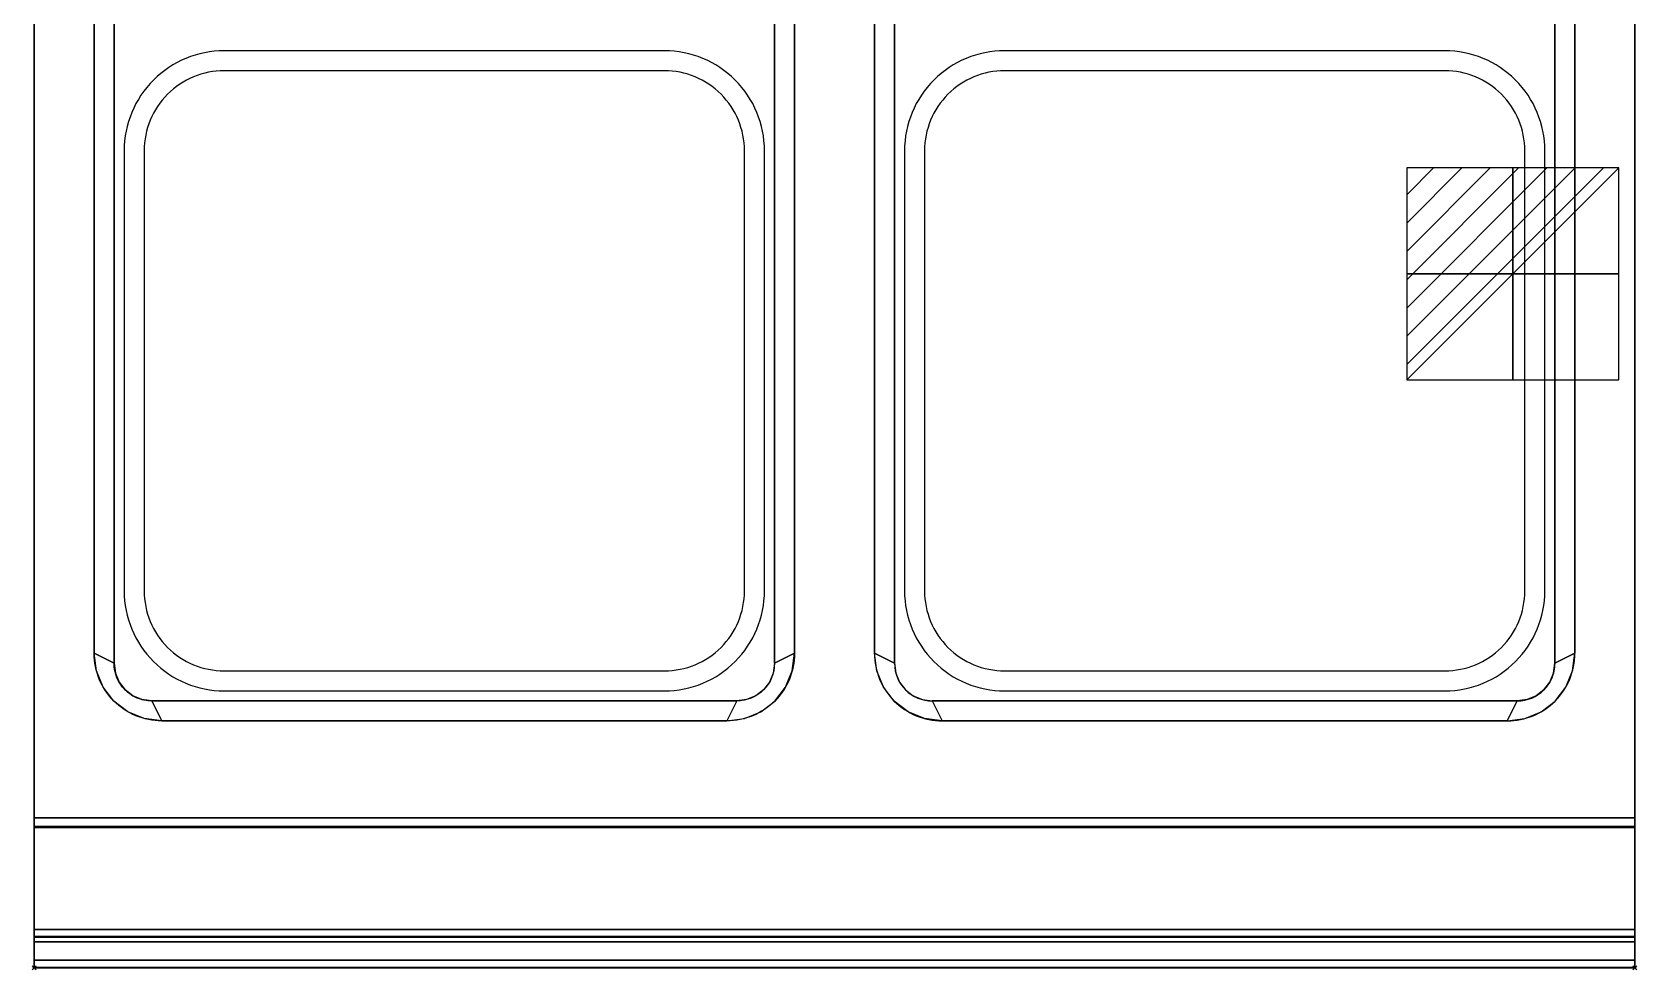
# Model space of a CAD drawing. Extents: x -1 to 801, y -931 to 1.
# Drawn here: x -1 to 801, y -931 to -462 of the extents above; entities that cross this region are included whole.
import ezdxf

# ---------------------------------------------------------------- set-up
doc = ezdxf.new("R2010")
doc.units = 0
doc.header["$PDMODE"] = 35
doc.layers.get('0').update_dxf_attribs({"lineweight": 13})
for name, color, linetype in [('IQ_200_2D', 1, 'Continuous'), ('IQ_200_3D', 1, 'Continuous'), ('IQ_204_2D', 7, 'Continuous'), ('IQ_CON_ELECTRICITY_INT', 7, 'Continuous'), ('IQ_INS_3D', 3, 'Continuous')]:
    doc.layers.add(name, color=color, linetype=linetype)

# ---------------------------------------------------------------- blocks, each defined once
blk = doc.blocks.new('ELECTROLUX-MC-BODY800X250')
at = {"layer": 'IQ_200_2D'}
for p, q in [((0, 0), (800, 0)), ((0, -855), (0, 0)), ((800, 0), (800, -855))]:
    blk.add_line(p, q, dxfattribs=at)
at = {"layer": 'IQ_200_3D'}
for points, invisible_edges in [([(0, -0.34, 912.22), (0, 0, 910.5), (800, 0, 910.5), (800, -0.34, 912.22)], 8), ([(0, 0, 902.7), (0, -0.13, 901.81), (800, -0.13, 901.81), (800, 0, 902.7)], 2), ([(0, -0.13, 901.81), (0, -0.54, 901.01), (800, -0.54, 901.01), (800, -0.13, 901.81)], 10), ([(0, -1.32, 913.68), (0, -0.34, 912.22), (800, -0.34, 912.22), (800, -1.32, 913.68)], 10), ([(0, -0.54, 901.01), (0, -1.19, 900.39), (800, -1.19, 900.39), (800, -0.54, 901.01)], 10), ([(0, -1.19, 900.39), (0, -2, 900), (800, -2, 900), (800, -1.19, 900.39)], 8), ([(0, -2.78, 914.66), (0, -1.32, 913.68), (800, -1.32, 913.68), (800, -2.78, 914.66)], 10), ([(0, -4.5, 915), (0, -2.78, 914.66), (800, -2.78, 914.66), (800, -4.5, 915)], 2), ([(0, -71.6, 914.58), (0, -69.5, 915), (800, -69.5, 915), (800, -71.6, 914.58)], 8), ([(0, -73.39, 913.39), (0, -71.6, 914.58), (800, -71.6, 914.58), (800, -73.39, 913.39)], 10), ([(0, -74.58, 911.6), (0, -73.39, 913.39), (800, -73.39, 913.39), (800, -74.58, 911.6)], 10), ([(0, -75, 909.5), (0, -74.58, 911.6), (800, -74.58, 911.6), (800, -75, 909.5)], 2), ([(0, -75.45, 903.59), (0, -75, 905.7), (800, -75, 905.7), (800, -75.45, 903.59)], 8), ([(0, -76.64, 901.78), (0, -75.45, 903.59), (800, -75.45, 903.59), (800, -76.64, 901.78)], 10), ([(0, -78.4, 900.53), (0, -76.64, 901.78), (800, -76.64, 901.78), (800, -78.4, 900.53)], 10), ([(0, -80.5, 900), (0, -78.4, 900.53), (800, -78.4, 900.53), (800, -80.5, 900)], 2)]:
    blk.add_3dface(points, dxfattribs=dict(at, invisible_edges=invisible_edges))
for points in [[(0, 0, 910.5), (0, 0, 902.7), (800, 0, 902.7), (800, 0, 910.5)], [(0, -855, 650), (0, -2, 650), (800, -2, 650), (800, -855, 650)], [(0, -2, 650), (0, -2, 900), (800, -2, 900), (800, -2, 650)], [(0, -855, 650), (0, -855, 900), (0, -2, 900), (0, -2, 650)], [(0, -69.5, 915), (0, -4.5, 915), (800, -4.5, 915), (800, -69.5, 915)], [(800, -855, 650), (800, -2, 650), (800, -2, 900), (800, -855, 900)], [(0, -75, 905.7), (0, -75, 909.5), (800, -75, 909.5), (800, -75, 905.7)], [(0, -855, 650), (800, -855, 650), (800, -855, 900), (0, -855, 900)]]:
    blk.add_3dface(points, dxfattribs=at)
at = {"layer": 'IQ_204_2D'}
blk.add_line((0, -80), (800, -80), dxfattribs=at)
at = {"layer": 'IQ_INS_3D'}
for p in [(0, 0), (800, 0)]:
    blk.add_point(p, dxfattribs=at)
blk = doc.blocks.new('ELECTROLUX-MC-CRUSCOTTO800')
at = {"layer": 'IQ_200_2D'}
for p, q in [((0, 0), (0, -75)), ((800, 0), (800, -75)), ((0, -75), (800, -75))]:
    blk.add_line(p, q, dxfattribs=at)
at = {"layer": 'IQ_200_3D'}
for points in [[(0, -55.83, 654.41), (0, 0, 660.54), (800, 0, 660.54), (800, -55.83, 654.41)], [(0, 0, 660.54), (0, 0, 900), (800, 0, 900), (800, 0, 660.54)], [(0, 0, 900), (0, -62, 900), (800, -62, 900), (800, 0, 900)], [(0, -4.32, 810.26), (0, -59.37, 692.2), (800, -59.37, 692.2), (800, -4.32, 810.26)], [(0, -71.19, 877.81), (0, -4.82, 813.08), (800, -4.82, 813.08), (800, -71.19, 877.81)], [(0, -59.7, 690.72), (0, -59.7, 657.89), (800, -59.7, 657.89), (800, -59.7, 690.72)], [(0, -74.75, 884.46), (0, -71.19, 877.81), (800, -71.19, 877.81), (800, -74.75, 884.46)]]:
    blk.add_3dface(points, dxfattribs=at)
for points, invisible_edges in [([(0, -4.12, 811.75), (0, -4.1, 810.99), (800, -4.1, 810.99), (800, -4.12, 811.75)], 10), ([(0, -4.1, 810.99), (0, -4.32, 810.26), (800, -4.32, 810.26), (800, -4.1, 810.99)], 8), ([(0, -4.36, 812.47), (0, -4.12, 811.75), (800, -4.12, 811.75), (800, -4.36, 812.47)], 10), ([(0, -4.82, 813.08), (0, -4.36, 812.47), (800, -4.36, 812.47), (800, -4.82, 813.08)], 2), ([(0, -57.28, 654.56), (0, -55.83, 654.41), (800, -55.83, 654.41), (800, -57.28, 654.56)], 8), ([(0, -58.54, 655.29), (0, -57.28, 654.56), (800, -57.28, 654.56), (800, -58.54, 655.29)], 10), ([(0, -59.4, 656.46), (0, -58.54, 655.29), (800, -58.54, 655.29), (800, -59.4, 656.46)], 10), ([(0, -59.37, 692.2), (0, -59.51, 691.85), (800, -59.51, 691.85), (800, -59.37, 692.2)], 2), ([(0, -59.7, 657.89), (0, -59.4, 656.46), (800, -59.4, 656.46), (800, -59.7, 657.89)], 2), ([(0, -59.51, 691.85), (0, -59.62, 691.48), (800, -59.62, 691.48), (800, -59.51, 691.85)], 10), ([(0, -59.62, 691.48), (0, -59.68, 691.11), (800, -59.68, 691.11), (800, -59.62, 691.48)], 10), ([(0, -59.68, 691.11), (0, -59.7, 690.72), (800, -59.7, 690.72), (800, -59.68, 691.11)], 8), ([(0, -62, 900), (0, -69.22, 897.81), (800, -69.22, 897.81), (800, -62, 900)], 2), ([(0, -69.22, 897.81), (0, -74.01, 891.97), (800, -74.01, 891.97), (800, -69.22, 897.81)], 10), ([(0, -74.01, 891.97), (0, -74.75, 884.46), (800, -74.75, 884.46), (800, -74.01, 891.97)], 8)]:
    blk.add_3dface(points, dxfattribs=dict(at, invisible_edges=invisible_edges))
at = {"layer": 'IQ_INS_3D'}
for p in [(0, -75), (800, -75)]:
    blk.add_point(p, dxfattribs=at)
blk = doc.blocks.new('*X8')
at = {"color": 0}
for p, q in [((286.774344, 2204.447934), (296.618251, 2214.291842)), ((286.774344, 2205.862148), (295.204037, 2214.291842)), ((286.774344, 2207.276361), (293.789824, 2214.291842)), ((286.774344, 2208.690575), (292.37561, 2214.291842)), ((286.774344, 2210.104788), (290.961397, 2214.291842)), ((286.774344, 2211.519002), (289.547183, 2214.291842)), ((286.774344, 2212.933216), (288.13297, 2214.291842))]:
    blk.add_line(p, q, dxfattribs=at)
blk = doc.blocks.new('ELECTRICITY')
for p, q in [((2.121, 2.121), (-2.121, 2.121)), ((-2.121, 2.121), (-2.121, -2.121)), ((-2.121, -2.121), (2.121, 2.121)), ((2.121, -2.121), (2.121, 2.121)), ((-2.121, -2.121), (2.121, -2.121))]:
    blk.add_line(p, q)
at = {"extrusion": (-1, 0, 0)}
for p, q in [((0, -2.121, 2.121), (0, 2.121, 2.121)), ((0, 2.121, -2.121), (0, -2.121, -2.121)), ((0, 2.121, 2.121), (0, 2.121, -2.121)), ((0, 2.121, -2.121), (0, -2.121, 2.121)), ((0, -2.121, -2.121), (0, -2.121, 2.121))]:
    blk.add_line(p, q, dxfattribs=at)
at = {"extrusion": (0, -1, 0)}
for p, q in [((2.121, 0, 2.121), (-2.121, 0, 2.121)), ((-2.121, 0, -2.121), (2.121, 0, -2.121)), ((-2.121, 0, 2.121), (-2.121, 0, -2.121)), ((-2.121, 0, -2.121), (2.121, 0, 2.121)), ((2.121, 0, -2.121), (2.121, 0, 2.121))]:
    blk.add_line(p, q, dxfattribs=at)
at = {"xscale": 0.4000000000000909, "yscale": 0.4000000000000909, "zscale": 0.4000000000000909}
blk.add_blockref('*X8', (-116.831, -883.595), dxfattribs=at)
at = {"extrusion": (-1, 0, 0), "xscale": 0.3999999999999773, "yscale": 0.3999999999999773, "zscale": 0.3999999999999773}
blk.add_blockref('*X8', (-116.831, -883.595), dxfattribs=at)
at = {"extrusion": (0, -1, 0), "xscale": 0.4000000000000909, "yscale": 0.4000000000000909, "zscale": 0.4000000000000909}
blk.add_blockref('*X8', (-116.831, -883.595), dxfattribs=at)

msp = doc.modelspace()

# ---------------------------------------------------------------- linework, layer by layer
at = {"layer": 'IQ_200_3D'}
for points, invisible_edges in [([(0, -80.5, 900), (30, -140.26, 900), (30, -772.74, 900), (0, -855, 900)], 5), ([(400, -855, 900), (380, -772.74, 900), (380, -140.26, 900), (400, -80.5, 900)], 13), ([(400, -855, 900), (420, -772.74, 900), (420, -140.26, 900), (400, -80.5, 900)], 13), ([(800, -80.5, 900), (770, -140.26, 900), (770, -772.74, 900), (800, -855, 900)], 5), ([(370, -135.26, 890), (40, -135.26, 890), (40, -777.74, 890), (370, -777.74, 890)], 5), ([(430, -135.26, 890), (760, -135.26, 890), (760, -777.74, 890), (430, -777.74, 890)], 5), ([(31.15, -781.47, 900), (30, -772.74, 900), (0, -855, 900)], 10), ([(31.15, -781.47, 900), (30, -772.74, 900), (40, -777.74, 890), (40.64, -782.59, 890)], 8), ([(370, -777.74, 890), (369.36, -782.59, 890), (40.64, -782.59, 890), (40, -777.74, 890)], 10), ([(378.85, -781.47, 900), (380, -772.74, 900), (370, -777.74, 890), (369.36, -782.59, 890)], 8), ([(378.85, -781.47, 900), (380, -772.74, 900), (400, -855, 900)], 10), ([(421.15, -781.47, 900), (420, -772.74, 900), (400, -855, 900)], 10), ([(421.15, -781.47, 900), (420, -772.74, 900), (430, -777.74, 890), (430.64, -782.59, 890)], 8), ([(430, -777.74, 890), (430.64, -782.59, 890), (759.36, -782.59, 890), (760, -777.74, 890)], 10), ([(768.85, -781.47, 900), (770, -772.74, 900), (760, -777.74, 890), (759.36, -782.59, 890)], 8), ([(768.85, -781.47, 900), (770, -772.74, 900), (800, -855, 900)], 10), ([(34.52, -789.62, 900), (31.15, -781.47, 900), (0, -855, 900)], 10), ([(34.52, -789.62, 900), (31.15, -781.47, 900), (40.64, -782.59, 890), (42.51, -787.12, 890)], 10), ([(369.36, -782.59, 890), (367.49, -787.12, 890), (42.51, -787.12, 890), (40.64, -782.59, 890)], 10), ([(375.48, -789.62, 900), (378.85, -781.47, 900), (369.36, -782.59, 890), (367.49, -787.12, 890)], 10), ([(375.48, -789.62, 900), (378.85, -781.47, 900), (400, -855, 900)], 10), ([(424.52, -789.62, 900), (421.15, -781.47, 900), (400, -855, 900)], 10), ([(424.52, -789.62, 900), (421.15, -781.47, 900), (430.64, -782.59, 890), (432.51, -787.12, 890)], 10), ([(430.64, -782.59, 890), (432.51, -787.12, 890), (757.49, -787.12, 890), (759.36, -782.59, 890)], 10), ([(765.48, -789.62, 900), (768.85, -781.47, 900), (759.36, -782.59, 890), (757.49, -787.12, 890)], 10), ([(765.48, -789.62, 900), (768.85, -781.47, 900), (800, -855, 900)], 10), ([(39.89, -796.61, 900), (34.52, -789.62, 900), (0, -855, 900)], 10), ([(39.89, -796.61, 900), (34.52, -789.62, 900), (42.51, -787.12, 890), (45.5, -791, 890)], 10), ([(46.88, -801.98, 900), (39.89, -796.61, 900), (45.5, -791, 890), (49.38, -793.99, 890)], 10), ([(367.49, -787.12, 890), (364.5, -791, 890), (45.5, -791, 890), (42.51, -787.12, 890)], 10), ([(364.5, -791, 890), (360.62, -793.99, 890), (49.38, -793.99, 890), (45.5, -791, 890)], 10), ([(363.12, -801.98, 900), (370.11, -796.61, 900), (364.5, -791, 890), (360.62, -793.99, 890)], 10), ([(370.11, -796.61, 900), (375.48, -789.62, 900), (367.49, -787.12, 890), (364.5, -791, 890)], 10), ([(370.11, -796.61, 900), (375.48, -789.62, 900), (400, -855, 900)], 10), ([(429.89, -796.61, 900), (424.52, -789.62, 900), (400, -855, 900)], 10), ([(429.89, -796.61, 900), (424.52, -789.62, 900), (432.51, -787.12, 890), (435.5, -791, 890)], 10), ([(436.88, -801.98, 900), (429.89, -796.61, 900), (435.5, -791, 890), (439.38, -793.99, 890)], 10), ([(432.51, -787.12, 890), (435.5, -791, 890), (754.5, -791, 890), (757.49, -787.12, 890)], 10), ([(435.5, -791, 890), (439.38, -793.99, 890), (750.62, -793.99, 890), (754.5, -791, 890)], 10), ([(753.12, -801.98, 900), (760.11, -796.61, 900), (754.5, -791, 890), (750.62, -793.99, 890)], 10), ([(760.11, -796.61, 900), (765.48, -789.62, 900), (757.49, -787.12, 890), (754.5, -791, 890)], 10), ([(760.11, -796.61, 900), (765.48, -789.62, 900), (800, -855, 900)], 10), ([(46.88, -801.98, 900), (39.89, -796.61, 900), (0, -855, 900)], 10), ([(55.03, -805.35, 900), (46.88, -801.98, 900), (0, -855, 900)], 10), ([(55.03, -805.35, 900), (46.88, -801.98, 900), (49.38, -793.99, 890), (53.91, -795.86, 890)], 10), ([(360.62, -793.99, 890), (356.09, -795.86, 890), (53.91, -795.86, 890), (49.38, -793.99, 890)], 10), ([(356.09, -795.86, 890), (351.24, -796.5, 890), (58.76, -796.5, 890), (53.91, -795.86, 890)], 8), ([(63.76, -806.5, 900), (55.03, -805.35, 900), (53.91, -795.86, 890), (58.76, -796.5, 890)], 2), ([(346.24, -806.5, 900), (354.97, -805.35, 900), (356.09, -795.86, 890), (351.24, -796.5, 890)], 2), ([(354.97, -805.35, 900), (363.12, -801.98, 900), (360.62, -793.99, 890), (356.09, -795.86, 890)], 10), ([(354.97, -805.35, 900), (363.12, -801.98, 900), (400, -855, 900)], 10), ([(363.12, -801.98, 900), (370.11, -796.61, 900), (400, -855, 900)], 10), ([(436.88, -801.98, 900), (429.89, -796.61, 900), (400, -855, 900)], 10), ([(445.03, -805.35, 900), (436.88, -801.98, 900), (400, -855, 900)], 10), ([(445.03, -805.35, 900), (436.88, -801.98, 900), (439.38, -793.99, 890), (443.91, -795.86, 890)], 10), ([(439.38, -793.99, 890), (443.91, -795.86, 890), (746.09, -795.86, 890), (750.62, -793.99, 890)], 10), ([(443.91, -795.86, 890), (448.76, -796.5, 890), (741.24, -796.5, 890), (746.09, -795.86, 890)], 8), ([(453.76, -806.5, 900), (445.03, -805.35, 900), (443.91, -795.86, 890), (448.76, -796.5, 890)], 2), ([(736.24, -806.5, 900), (744.97, -805.35, 900), (746.09, -795.86, 890), (741.24, -796.5, 890)], 2), ([(744.97, -805.35, 900), (753.12, -801.98, 900), (750.62, -793.99, 890), (746.09, -795.86, 890)], 10), ([(744.97, -805.35, 900), (753.12, -801.98, 900), (800, -855, 900)], 10), ([(753.12, -801.98, 900), (760.11, -796.61, 900), (800, -855, 900)], 10), ([(63.76, -806.5, 900), (55.03, -805.35, 900), (0, -855, 900)], 10), ([(0, -855, 900), (63.76, -806.5, 900), (346.24, -806.5, 900), (400, -855, 900)], 5), ([(346.24, -806.5, 900), (354.97, -805.35, 900), (400, -855, 900)], 10), ([(453.76, -806.5, 900), (445.03, -805.35, 900), (400, -855, 900)], 10), ([(800, -855, 900), (736.24, -806.5, 900), (453.76, -806.5, 900), (400, -855, 900)], 5), ([(736.24, -806.5, 900), (744.97, -805.35, 900), (800, -855, 900)], 10)]:
    msp.add_3dface(points, dxfattribs=dict(at, invisible_edges=invisible_edges))
for points in [[(40, -777.74, 890), (30, -772.74, 900), (30, -140.26, 900), (40, -135.26, 890)], [(370, -777.74, 890), (380, -772.74, 900), (380, -140.26, 900), (370, -135.26, 890)], [(430, -777.74, 890), (420, -772.74, 900), (420, -140.26, 900), (430, -135.26, 890)], [(760, -777.74, 890), (770, -772.74, 900), (770, -140.26, 900), (760, -135.26, 890)], [(63.76, -806.5, 900), (58.76, -796.5, 890), (351.24, -796.5, 890), (346.24, -806.5, 900)], [(736.24, -806.5, 900), (741.24, -796.5, 890), (448.76, -796.5, 890), (453.76, -806.5, 900)]]:
    msp.add_3dface(points, dxfattribs=at)
at = {"layer": 'IQ_204_2D'}
for points in [[(63.76, -106.5), (346.24, -106.5, -0.414214), (380, -140.26), (380, -772.74, -0.414214), (346.24, -806.5), (63.76, -806.5, -0.414214), (30, -772.74), (30, -140.26, -0.414214)], [(736.24, -106.5), (453.76, -106.5, 0.414214), (420, -140.26), (420, -772.74, 0.414214), (453.76, -806.5), (736.24, -806.5, 0.414214), (770, -772.74), (770, -140.26, 0.414214)], [(58.76, -116.5), (351.24, -116.5, -0.414214), (370, -135.26), (370, -777.74, -0.414214), (351.24, -796.5), (58.76, -796.5, -0.414214), (40, -777.74), (40, -135.26, -0.414214)], [(741.24, -116.5), (448.76, -116.5, 0.414214), (430, -135.26), (430, -777.74, 0.414214), (448.76, -796.5), (741.24, -796.5, 0.414214), (760, -777.74), (760, -135.26, 0.414214)], [(95, -791.5), (315, -791.5, 0.414214), (365, -741.5), (365, -521.5, 0.414214), (315, -471.5), (95, -471.5, 0.414214), (45, -521.5), (45, -741.5, 0.414214)], [(485, -791.5), (705, -791.5, 0.414214), (755, -741.5), (755, -521.5, 0.414214), (705, -471.5), (485, -471.5, 0.414214), (435, -521.5), (435, -741.5, 0.414214)], [(95, -781.5), (315, -781.5, 0.414214), (355, -741.5), (355, -521.5, 0.414214), (315, -481.5), (95, -481.5, 0.414214), (55, -521.5), (55, -741.5, 0.414214)], [(485, -781.5), (705, -781.5, 0.414214), (745, -741.5), (745, -521.5, 0.414214), (705, -481.5), (485, -481.5, 0.414214), (445, -521.5), (445, -741.5, 0.414214)]]:
    msp.add_lwpolyline(points, format="xyb", close=True, dxfattribs=at)

# ---------------------------------------------------------------- block references
for name, p in [('ELECTROLUX-MC-BODY800X250', (0, 0)), ('ELECTROLUX-MC-CRUSCOTTO800', (0, -855))]:
    msp.add_blockref(name, p)
at = {"layer": 'IQ_CON_ELECTRICITY_INT', "xscale": 25, "yscale": 25, "zscale": 25}
msp.add_blockref('ELECTRICITY', (739, -583), dxfattribs=at)

doc.saveas('drawing.dxf')
